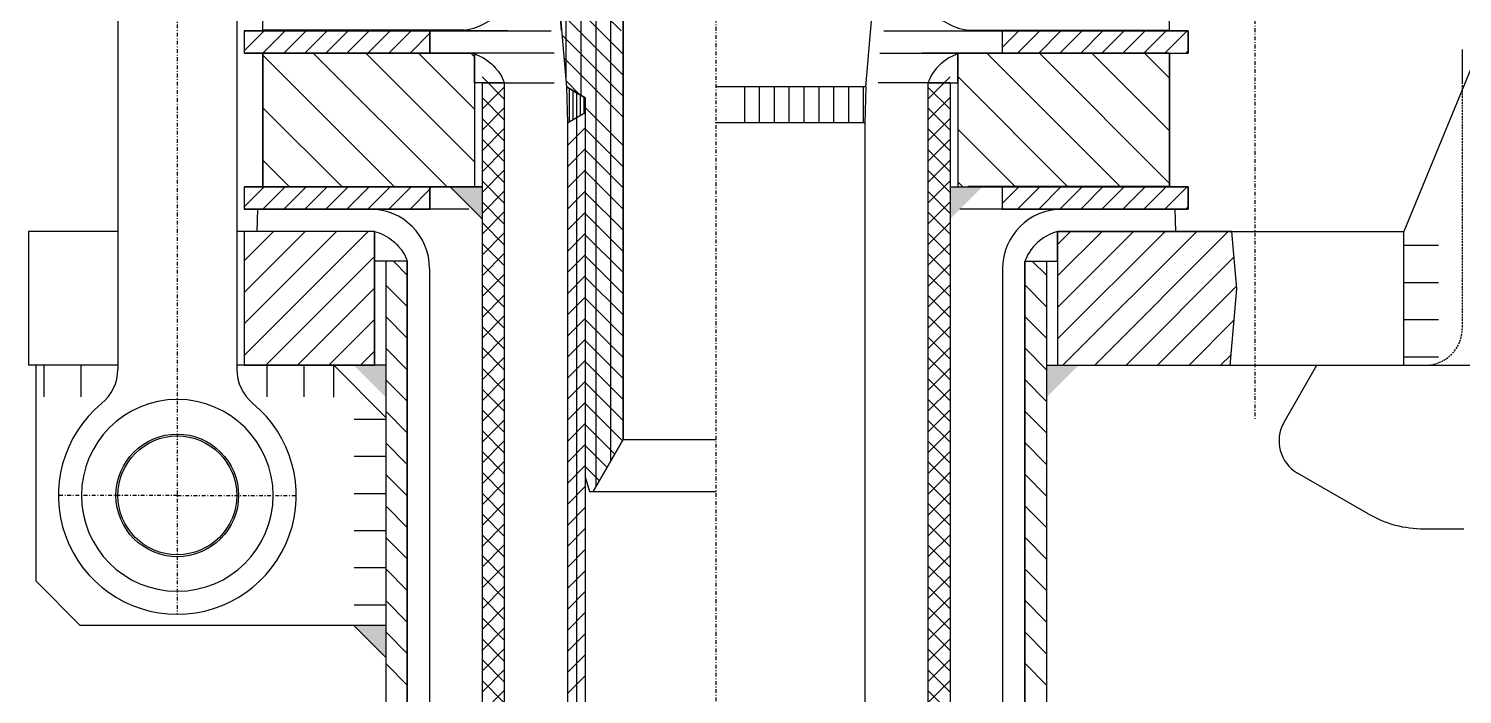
# Model space of a CAD drawing. Extents: x 77471 to 85881, y 26709 to 38599.
# Drawn here: x 80729.3 to 80922.2, y 36517.2 to 36606.7 of the extents above; entities that cross this region are included whole.
import ezdxf

# ---------------------------------------------------------------- set-up
doc = ezdxf.new("R2010")
doc.units = 0
doc.header["$MEASUREMENT"] = 0
doc.linetypes.add('DASHDOT', pattern=[1, 0.5, -0.25, 0, -0.25])
doc.linetypes.add('HIDDEN', pattern=[0.375, 0.25, -0.125])
for name, color, linetype in [('10', 7, 'CONTINUOUS'), ('21', 7, 'CONTINUOUS'), ('23', 7, 'CONTINUOUS'), ('31', 7, 'CONTINUOUS'), ('37', 7, 'CONTINUOUS'), ('49', 7, 'CONTINUOUS'), ('54', 7, 'CONTINUOUS'), ('55', 7, 'CONTINUOUS'), ('60', 7, 'CONTINUOUS')]:
    doc.layers.add(name, color=color, linetype=linetype)

msp = doc.modelspace()

# ---------------------------------------------------------------- linework, layer by layer
at = {"layer": '10', "color": 52, "linetype": 'DASHDOT'}
msp.add_line((80894.25, 36634.29), (80894.25, 36554.24), dxfattribs=at)
at = {"layer": '10', "color": 92, "linetype": 'Continuous'}
for p, q in [((80925.83, 36607.42), (80914.26, 36579.44)), ((80780.85, 36603.45), (80758.25, 36603.45)), ((80778.48, 36585.45), (80760.75, 36603.18)), ((80785.55, 36585.45), (80767.55, 36603.45)), ((80789.25, 36588.82), (80774.62, 36603.45)), ((80789.25, 36595.89), (80781.69, 36603.45)), ((80789.25, 36602.96), (80788.76, 36603.45)), ((80881.69, 36603.45), (80849.45, 36603.45)), ((80876.16, 36585.45), (80858.16, 36603.45)), ((80882.75, 36585.93), (80865.24, 36603.45)), ((80882.75, 36593), (80872.31, 36603.45)), ((80882.75, 36600.08), (80879.38, 36603.45)), ((80793.25, 36599.45), (80789.25, 36599.45)), ((80869.09, 36585.45), (80854.25, 36600.29)), ((80771.41, 36585.45), (80760.75, 36596.11)), ((80862.02, 36585.45), (80854.25, 36593.22)), ((80764.34, 36585.45), (80760.75, 36589.04)), ((80854.95, 36585.45), (80854.25, 36586.15)), ((80790.25, 36581.16), (80785.96, 36585.45)), ((80780.85, 36582.45), (80758.25, 36582.45)), ((80760.02, 36582.45), (80759.94, 36579.45)), ((80885.25, 36582.45), (80854.52, 36582.45)), ((80883.49, 36582.45), (80883.56, 36579.45)), ((80729.25, 36579.45), (80729.25, 36561.45)), ((80741.25, 36579.45), (80729.25, 36579.45)), ((80775.8, 36579.45), (80757.25, 36579.45)), ((80758.25, 36575.5), (80762.2, 36579.45)), ((80758.25, 36571.26), (80766.44, 36579.45)), ((80758.25, 36567.02), (80770.68, 36579.45)), ((80758.25, 36562.78), (80774.92, 36579.45)), ((80775.8, 36579.45), (80775.8, 36561.45)), ((80867.7, 36569.24), (80877.92, 36579.46)), ((80867.7, 36564.99), (80882.17, 36579.46)), ((80867.7, 36579.45), (80914.25, 36579.45)), ((80867.7, 36579.45), (80867.7, 36561.45)), ((80867.7, 36577.72), (80869.43, 36579.45)), ((80867.7, 36573.48), (80873.68, 36579.45)), ((80868.4, 36561.45), (80886.41, 36579.46)), ((80872.64, 36561.44), (80890.66, 36579.46)), ((80914.25, 36579.45), (80914.25, 36561.45)), ((80761.17, 36561.45), (80775.8, 36576.08)), ((80876.87, 36561.44), (80891.43, 36575.99)), ((80918.96, 36577.56), (80914.25, 36577.56)), ((80780.2, 36575.45), (80775.8, 36575.45)), ((80777.3, 36575.45), (80777.3, 36463.45)), ((80780.2, 36575.45), (80780.2, 36463.45)), ((80783.2, 36574.46), (80783.2, 36463.45)), ((80860.3, 36574.46), (80860.3, 36463.45)), ((80863.3, 36575.45), (80863.3, 36463.45)), ((80863.3, 36575.45), (80867.7, 36575.45)), ((80866.2, 36575.45), (80866.2, 36463.45)), ((80918.96, 36572.56), (80914.25, 36572.56)), ((80765.41, 36561.45), (80775.8, 36571.84)), ((80881.11, 36561.43), (80891.76, 36572.08)), ((80769.65, 36561.45), (80775.8, 36567.6)), ((80885.35, 36561.43), (80891.43, 36567.51)), ((80918.96, 36567.56), (80914.25, 36567.56)), ((80773.9, 36561.45), (80775.8, 36563.36)), ((80889.58, 36561.42), (80891.04, 36562.88)), ((80918.96, 36562.56), (80914.25, 36562.56)), ((80741.25, 36561.45), (80729.25, 36561.45)), ((80730.2, 36561.45), (80730.2, 36532.45)), ((80731.32, 36557.21), (80731.32, 36561.45)), ((80736.32, 36557.21), (80736.32, 36561.45)), ((80777.3, 36561.45), (80757.25, 36561.45)), ((80761.32, 36557.21), (80761.32, 36561.45)), ((80766.32, 36557.21), (80766.32, 36561.45)), ((80777.3, 36554.45), (80770.3, 36561.45)), ((80770.33, 36557.15), (80770.33, 36561.39)), ((80866.2, 36561.45), (80943.75, 36561.45)), ((80777.3, 36554.18), (80773.06, 36554.18)), ((80777.3, 36549.18), (80773.06, 36549.18)), ((80777.3, 36544.18), (80773.06, 36544.18)), ((80777.3, 36539.18), (80773.06, 36539.18)), ((80777.3, 36534.18), (80773.06, 36534.18)), ((80736.2, 36526.45), (80730.2, 36532.45)), ((80777.3, 36529.18), (80773.06, 36529.18)), ((80777.3, 36526.45), (80736.2, 36526.45)), ((80777.3, 36522.16), (80773.01, 36526.45))]:
    msp.add_line(p, q, dxfattribs=at)
at = {"layer": '10', "color": 3, "linetype": 'Continuous'}
for p, q in [((80758.25, 36606.45), (80758.25, 36603.45)), ((80758.25, 36603.77), (80760.93, 36606.45)), ((80758.25, 36606.45), (80799.57, 36606.45)), ((80758.99, 36606.45), (80794.95, 36606.45)), ((80760.76, 36603.45), (80763.76, 36606.45)), ((80763.59, 36603.45), (80766.59, 36606.45)), ((80766.42, 36603.45), (80769.42, 36606.45)), ((80769.25, 36603.45), (80772.25, 36606.45)), ((80772.07, 36603.45), (80775.07, 36606.45)), ((80774.9, 36603.45), (80777.9, 36606.45)), ((80777.73, 36603.45), (80780.73, 36606.45)), ((80780.56, 36603.45), (80783.25, 36606.14)), ((80783.25, 36606.45), (80783.25, 36603.45)), ((80844.31, 36606.45), (80880.99, 36606.45)), ((80848.72, 36606.45), (80885.25, 36606.45)), ((80860.25, 36606.45), (80860.25, 36603.45)), ((80860.25, 36604.21), (80862.49, 36606.45)), ((80862.32, 36603.45), (80865.32, 36606.45)), ((80865.15, 36603.45), (80868.15, 36606.45)), ((80867.98, 36603.45), (80870.98, 36606.45)), ((80870.8, 36603.45), (80873.8, 36606.45)), ((80873.63, 36603.45), (80876.63, 36606.45)), ((80876.46, 36603.45), (80879.46, 36606.45)), ((80879.29, 36603.45), (80882.29, 36606.45)), ((80882.12, 36603.45), (80885.12, 36606.45)), ((80885.25, 36606.45), (80885.25, 36603.45)), ((80799.96, 36603.45), (80758.25, 36603.45)), ((80760.75, 36603.45), (80760.75, 36585.45)), ((80793.16, 36603.45), (80760.75, 36603.45)), ((80789.25, 36603.45), (80789.25, 36585.45)), ((80843.78, 36603.45), (80882.75, 36603.45)), ((80847.67, 36603.45), (80885.25, 36603.45)), ((80854.25, 36603.45), (80854.25, 36585.45)), ((80882.75, 36603.45), (80882.75, 36585.45)), ((80884.95, 36603.45), (80885.25, 36603.75)), ((80793.25, 36597.26), (80790.25, 36600.26)), ((80790.25, 36599.45), (80799.96, 36599.45)), ((80790.25, 36599.45), (80790.25, 35059.06)), ((80793.25, 36599.45), (80793.25, 36332.21)), ((80853.25, 36599.45), (80843.55, 36599.45)), ((80850.25, 36597.26), (80853.25, 36600.26)), ((80850.25, 36599.45), (80850.25, 36330.11)), ((80853.25, 36599.45), (80853.25, 35059.92)), ((80790.25, 36595.89), (80793.25, 36598.89)), ((80793.25, 36594.46), (80790.25, 36597.46)), ((80853.25, 36595.89), (80850.25, 36598.89)), ((80850.25, 36594.46), (80853.25, 36597.46)), ((80790.25, 36593.09), (80793.25, 36596.09)), ((80853.25, 36593.09), (80850.25, 36596.09)), ((80793.25, 36591.66), (80790.25, 36594.66)), ((80850.25, 36591.66), (80853.25, 36594.66)), ((80790.25, 36590.29), (80793.25, 36593.29)), ((80793.25, 36588.86), (80790.25, 36591.86)), ((80853.25, 36590.29), (80850.25, 36593.29)), ((80850.25, 36588.86), (80853.25, 36591.86)), ((80790.25, 36587.49), (80793.25, 36590.49)), ((80853.25, 36587.49), (80850.25, 36590.49)), ((80793.25, 36586.06), (80790.25, 36589.06)), ((80790.25, 36584.69), (80793.25, 36587.69)), ((80850.25, 36586.06), (80853.25, 36589.06)), ((80853.25, 36584.69), (80850.25, 36587.69)), ((80793.25, 36583.26), (80790.25, 36586.26)), ((80850.25, 36583.26), (80853.25, 36586.26)), ((80758.25, 36585.45), (80758.25, 36582.45)), ((80758.25, 36582.77), (80760.93, 36585.45)), ((80758.25, 36585.45), (80790.25, 36585.45)), ((80758.99, 36585.45), (80789.77, 36585.45)), ((80760.76, 36582.45), (80763.76, 36585.45)), ((80763.59, 36582.45), (80766.59, 36585.45)), ((80766.42, 36582.45), (80769.42, 36585.45)), ((80769.25, 36582.45), (80772.25, 36585.45)), ((80772.07, 36582.45), (80775.07, 36585.45)), ((80774.9, 36582.45), (80777.9, 36585.45)), ((80777.73, 36582.45), (80780.73, 36585.45)), ((80780.56, 36582.45), (80783.25, 36585.14)), ((80783.25, 36585.45), (80783.25, 36582.45)), ((80790.25, 36581.89), (80793.25, 36584.89)), ((80853.25, 36581.89), (80850.25, 36584.89)), ((80853.25, 36585.45), (80885.25, 36585.45)), ((80853.25, 36585.45), (80880.99, 36585.45)), ((80860.25, 36585.45), (80860.25, 36582.45)), ((80860.25, 36583.21), (80862.49, 36585.45)), ((80862.32, 36582.45), (80865.32, 36585.45)), ((80865.15, 36582.45), (80868.15, 36585.45)), ((80867.98, 36582.45), (80870.98, 36585.45)), ((80870.8, 36582.45), (80873.8, 36585.45)), ((80873.63, 36582.45), (80876.63, 36585.45)), ((80876.46, 36582.45), (80879.46, 36585.45)), ((80879.29, 36582.45), (80882.29, 36585.45)), ((80882.12, 36582.45), (80885.12, 36585.45)), ((80885.25, 36585.45), (80885.25, 36582.45)), ((80788.47, 36582.45), (80758.25, 36582.45)), ((80793.25, 36580.46), (80790.25, 36583.46)), ((80790.25, 36579.09), (80793.25, 36582.09)), ((80850.25, 36580.46), (80853.25, 36583.46)), ((80853.25, 36579.09), (80850.25, 36582.09)), ((80884.95, 36582.45), (80885.25, 36582.75)), ((80793.25, 36577.66), (80790.25, 36580.66)), ((80850.25, 36577.66), (80853.25, 36580.66)), ((80790.25, 36576.29), (80793.25, 36579.29)), ((80853.25, 36576.29), (80850.25, 36579.29)), ((80793.25, 36574.86), (80790.25, 36577.86)), ((80790.25, 36573.49), (80793.25, 36576.49)), ((80850.25, 36574.86), (80853.25, 36577.86)), ((80853.25, 36573.49), (80850.25, 36576.49)), ((80780.2, 36573.58), (80778.33, 36575.45)), ((80793.25, 36572.06), (80790.25, 36575.06)), ((80850.25, 36572.06), (80853.25, 36575.06)), ((80866.21, 36573.56), (80864.34, 36575.43)), ((80780.2, 36569.34), (80777.3, 36572.24)), ((80790.25, 36570.69), (80793.25, 36573.69)), ((80793.25, 36569.26), (80790.25, 36572.26)), ((80853.25, 36570.69), (80850.25, 36573.69)), ((80850.25, 36569.26), (80853.25, 36572.26)), ((80866.21, 36569.32), (80863.31, 36572.22)), ((80790.25, 36567.89), (80793.25, 36570.89)), ((80853.25, 36567.89), (80850.25, 36570.89)), ((80793.25, 36566.46), (80790.25, 36569.46)), ((80850.25, 36566.46), (80853.25, 36569.46)), ((80780.2, 36565.1), (80777.3, 36568)), ((80790.25, 36565.09), (80793.25, 36568.09)), ((80793.25, 36563.66), (80790.25, 36566.66)), ((80853.25, 36565.09), (80850.25, 36568.09)), ((80850.25, 36563.66), (80853.25, 36566.66)), ((80866.21, 36565.08), (80863.31, 36567.98)), ((80790.25, 36562.29), (80793.25, 36565.29)), ((80853.25, 36562.29), (80850.25, 36565.29)), ((80780.2, 36560.85), (80777.3, 36563.75)), ((80793.25, 36560.86), (80790.25, 36563.86)), ((80790.25, 36559.49), (80793.25, 36562.49)), ((80850.25, 36560.86), (80853.25, 36563.86)), ((80853.25, 36559.49), (80850.25, 36562.49)), ((80866.21, 36560.83), (80863.31, 36563.74)), ((80793.25, 36558.06), (80790.25, 36561.06)), ((80850.25, 36558.06), (80853.25, 36561.06)), ((80780.2, 36556.61), (80777.3, 36559.51)), ((80790.25, 36556.69), (80793.25, 36559.69)), ((80853.25, 36556.69), (80850.25, 36559.69)), ((80866.21, 36556.59), (80863.31, 36559.49)), ((80793.25, 36555.26), (80790.25, 36558.26)), ((80790.25, 36553.89), (80793.25, 36556.89)), ((80850.25, 36555.26), (80853.25, 36558.26)), ((80853.25, 36553.89), (80850.25, 36556.89)), ((80780.2, 36552.37), (80777.3, 36555.27)), ((80793.25, 36552.46), (80790.25, 36555.46)), ((80850.25, 36552.46), (80853.25, 36555.46)), ((80866.21, 36552.35), (80863.31, 36555.25)), ((80790.25, 36551.09), (80793.25, 36554.09)), ((80853.25, 36551.09), (80850.25, 36554.09)), ((80780.2, 36548.12), (80777.3, 36551.03)), ((80793.25, 36549.66), (80790.25, 36552.66)), ((80790.25, 36548.29), (80793.25, 36551.29)), ((80850.25, 36549.66), (80853.25, 36552.66)), ((80853.25, 36548.29), (80850.25, 36551.29)), ((80866.21, 36548.11), (80863.31, 36551.01)), ((80793.25, 36546.86), (80790.25, 36549.86)), ((80850.25, 36546.86), (80853.25, 36549.86)), ((80790.25, 36545.49), (80793.25, 36548.49)), ((80793.25, 36544.06), (80790.25, 36547.06)), ((80853.25, 36545.49), (80850.25, 36548.49)), ((80850.25, 36544.06), (80853.25, 36547.06)), ((80780.2, 36543.88), (80777.3, 36546.78)), ((80790.25, 36542.69), (80793.25, 36545.69)), ((80853.25, 36542.69), (80850.25, 36545.69)), ((80866.21, 36543.86), (80863.31, 36546.76)), ((80793.25, 36541.26), (80790.25, 36544.26)), ((80850.25, 36541.26), (80853.25, 36544.26)), ((80780.2, 36539.64), (80777.3, 36542.54)), ((80790.25, 36539.89), (80793.25, 36542.89)), ((80793.25, 36538.46), (80790.25, 36541.46)), ((80853.25, 36539.89), (80850.25, 36542.89)), ((80850.25, 36538.46), (80853.25, 36541.46)), ((80866.21, 36539.62), (80863.31, 36542.52)), ((80790.25, 36537.09), (80793.25, 36540.09)), ((80853.25, 36537.09), (80850.25, 36540.09)), ((80780.2, 36535.4), (80777.3, 36538.3)), ((80793.25, 36535.66), (80790.25, 36538.66)), ((80850.25, 36535.66), (80853.25, 36538.66)), ((80866.21, 36535.38), (80863.31, 36538.28)), ((80790.25, 36534.29), (80793.25, 36537.29)), ((80793.25, 36532.86), (80790.25, 36535.86)), ((80853.25, 36534.29), (80850.25, 36537.29)), ((80850.25, 36532.86), (80853.25, 36535.86)), ((80780.2, 36531.15), (80777.3, 36534.06)), ((80790.25, 36531.49), (80793.25, 36534.49)), ((80853.25, 36531.49), (80850.25, 36534.49)), ((80866.21, 36531.14), (80863.31, 36534.04)), ((80793.25, 36530.06), (80790.25, 36533.06)), ((80790.25, 36528.69), (80793.25, 36531.69)), ((80850.25, 36530.06), (80853.25, 36533.06)), ((80853.25, 36528.69), (80850.25, 36531.69)), ((80780.2, 36526.91), (80777.3, 36529.81)), ((80793.25, 36527.26), (80790.25, 36530.26)), ((80850.25, 36527.26), (80853.25, 36530.26)), ((80866.21, 36526.89), (80863.31, 36529.79)), ((80790.25, 36525.89), (80793.25, 36528.89)), ((80853.25, 36525.89), (80850.25, 36528.89)), ((80793.25, 36524.46), (80790.25, 36527.46)), ((80790.25, 36523.09), (80793.25, 36526.09)), ((80850.25, 36524.46), (80853.25, 36527.46)), ((80853.25, 36523.09), (80850.25, 36526.09)), ((80780.2, 36522.67), (80777.3, 36525.57)), ((80793.25, 36521.66), (80790.25, 36524.66)), ((80850.25, 36521.66), (80853.25, 36524.66)), ((80866.21, 36522.65), (80863.31, 36525.55)), ((80790.25, 36520.29), (80793.25, 36523.29)), ((80853.25, 36520.29), (80850.25, 36523.29)), ((80780.2, 36518.43), (80777.3, 36521.33)), ((80793.25, 36518.86), (80790.25, 36521.86)), ((80790.25, 36517.49), (80793.25, 36520.49)), ((80850.25, 36518.86), (80853.25, 36521.86)), ((80853.25, 36517.49), (80850.25, 36520.49)), ((80866.21, 36518.41), (80863.31, 36521.31)), ((80793.25, 36516.06), (80790.25, 36519.06)), ((80850.25, 36516.06), (80853.25, 36519.06)), ((80790.25, 36514.69), (80793.25, 36517.69)), ((80853.25, 36514.69), (80850.25, 36517.69))]:
    msp.add_line(p, q, dxfattribs=at)
for points in [[(80758.25, 36603.45), (80783.25, 36603.45), (80783.25, 36606.45), (80758.25, 36606.45)], [(80860.25, 36603.45), (80885.25, 36603.45), (80885.25, 36606.45), (80860.25, 36606.45)], [(80789.25, 36599.45), (80789.25, 36603.45), (80789.47, 36603.26), (80789.96, 36603.05), (80790.45, 36602.8), (80790.77, 36602.6), (80791.13, 36602.34), (80791.51, 36602.03), (80791.79, 36601.76), (80792.08, 36601.45), (80792.41, 36601.04), (80792.64, 36600.69), (80792.85, 36600.35), (80793.1, 36599.82), (80793.18, 36599.64), (80793.25, 36599.45)], [(80854.27, 36599.44), (80854.25, 36603.45), (80854.03, 36603.26), (80853.54, 36603.05), (80853.05, 36602.8), (80852.73, 36602.6), (80852.37, 36602.34), (80851.99, 36602.03), (80851.71, 36601.76), (80851.42, 36601.45), (80851.09, 36601.04), (80850.86, 36600.69), (80850.65, 36600.35), (80850.4, 36599.82), (80850.32, 36599.64), (80850.25, 36599.45)], [(80758.25, 36582.45), (80783.25, 36582.45), (80783.25, 36585.45), (80758.25, 36585.45)], [(80860.25, 36582.45), (80885.25, 36582.45), (80885.25, 36585.45), (80860.25, 36585.45)], [(80758.25, 36561.45), (80775.8, 36561.45), (80775.8, 36579.45), (80758.25, 36579.45)], [(80775.8, 36575.45), (80775.8, 36579.45), (80776.42, 36579.26), (80776.91, 36579.05), (80777.4, 36578.8), (80777.72, 36578.6), (80778.08, 36578.34), (80778.46, 36578.03), (80778.74, 36577.76), (80779.03, 36577.45), (80779.36, 36577.04), (80779.59, 36576.69), (80779.8, 36576.35), (80780.05, 36575.82), (80780.13, 36575.64), (80780.2, 36575.45)], [(80867.7, 36575.45), (80867.7, 36579.45), (80867.08, 36579.26), (80866.59, 36579.05), (80866.1, 36578.8), (80865.78, 36578.6), (80865.42, 36578.34), (80865.04, 36578.03), (80864.76, 36577.76), (80864.47, 36577.45), (80864.14, 36577.04), (80863.91, 36576.69), (80863.7, 36576.35), (80863.45, 36575.82), (80863.37, 36575.64), (80863.3, 36575.45)], [(80780.2, 36575.45), (80777.3, 36575.45), (80777.3, 36463.45), (80780.2, 36463.45)], [(80863.3, 36575.45), (80866.2, 36575.45), (80866.2, 36463.45), (80863.3, 36463.45)]]:
    msp.add_lwpolyline(points, close=True, dxfattribs=at)
at = {"layer": '10', "color": 92, "linetype": 'Continuous'}
for points in [[(80760.75, 36603.45), (80789.25, 36603.45), (80789.25, 36585.45), (80760.75, 36585.45)], [(80882.75, 36603.45), (80854.25, 36603.45), (80854.25, 36585.45), (80882.75, 36585.45)], [(80867.7, 36579.45), (80867.7, 36561.45), (80890.92, 36561.42), (80891.79, 36571.73), (80891.13, 36579.46)]]:
    msp.add_lwpolyline(points, close=True, dxfattribs=at)
msp.add_circle((80749.25, 36543.95), 8.25, dxfattribs=at)
at = {"layer": '10', "color": 3, "linetype": 'Continuous'}
for points in [[(80790.25, 36581.16), (80785.96, 36585.45), (80790.25, 36585.45)], [(80853.25, 36581.16), (80857.54, 36585.45), (80853.25, 36585.45)], [(80777.3, 36557.16), (80773.01, 36561.45), (80777.3, 36561.45)], [(80866.2, 36557.16), (80870.49, 36561.45), (80866.2, 36561.45)], [(80777.3, 36522.16), (80773.01, 36526.45), (80777.3, 36526.45)]]:
    msp.add_solid(points, dxfattribs=at)
at = {"layer": '21', "color": 22, "linetype": 'Continuous'}
for p, q in [((80801.59, 36599.77), (80801.59, 36745.45)), ((80803.59, 36597.79), (80803.59, 36745.45)), ((80805.59, 36606.45), (80805.59, 36720.45)), ((80805.59, 36545.1), (80805.59, 36720.45)), ((80807.59, 36606.45), (80807.59, 36720.45)), ((80807.59, 36548.57), (80807.59, 36720.45)), ((80808.95, 36606.45), (80800.2, 36615.2)), ((80809.25, 36603.32), (80800.47, 36612.1)), ((80809.25, 36600.49), (80800.74, 36609)), ((80809.25, 36597.67), (80801.01, 36605.9)), ((80809.25, 36594.84), (80801.28, 36602.81)), ((80803.34, 36597.92), (80801.55, 36599.71)), ((80809.25, 36591.02), (80804.15, 36596.12)), ((80804.15, 36593.42), (80801.75, 36591.02)), ((80802.94, 36594.75), (80802.94, 36335.78)), ((80809.25, 36588.17), (80804.15, 36593.27)), ((80804.15, 36590.57), (80801.75, 36588.17)), ((80809.25, 36585.32), (80804.15, 36590.42)), ((80804.15, 36587.72), (80801.75, 36585.32)), ((80809.25, 36582.47), (80804.15, 36587.57)), ((80804.15, 36584.87), (80801.75, 36582.47)), ((80809.25, 36579.62), (80804.15, 36584.72)), ((80804.15, 36582.02), (80801.75, 36579.62)), ((80809.25, 36576.77), (80804.15, 36581.87)), ((80804.15, 36579.17), (80801.75, 36576.77)), ((80809.25, 36573.92), (80804.15, 36579.02)), ((80804.15, 36576.32), (80801.75, 36573.92)), ((80809.25, 36571.07), (80804.15, 36576.17)), ((80804.15, 36573.47), (80801.75, 36571.07)), ((80809.25, 36568.22), (80804.15, 36573.32)), ((80804.15, 36570.62), (80801.75, 36568.22)), ((80809.25, 36565.37), (80804.15, 36570.47)), ((80804.15, 36567.77), (80801.75, 36565.37)), ((80809.25, 36562.52), (80804.15, 36567.62)), ((80804.15, 36564.94), (80801.75, 36562.54)), ((80809.25, 36559.69), (80804.15, 36564.79)), ((80804.15, 36562.11), (80801.75, 36559.71)), ((80809.25, 36556.87), (80804.15, 36561.97)), ((80804.15, 36559.28), (80801.75, 36556.88)), ((80809.25, 36554.04), (80804.15, 36559.14)), ((80804.15, 36556.45), (80801.75, 36554.05)), ((80809.16, 36551.3), (80804.15, 36556.31)), ((80804.15, 36553.62), (80801.75, 36551.22)), ((80808.13, 36549.5), (80804.15, 36553.48)), ((80804.15, 36550.79), (80801.75, 36548.39)), ((80807.09, 36547.71), (80804.15, 36550.65)), ((80804.15, 36547.97), (80801.75, 36545.57)), ((80806.06, 36545.92), (80804.15, 36547.82)), ((80804.15, 36545.14), (80801.75, 36542.74)), ((80804.7, 36544.45), (80804.68, 36544.46)), ((80804.15, 36542.31), (80801.75, 36539.91)), ((80804.15, 36539.48), (80801.75, 36537.08)), ((80804.15, 36536.65), (80801.75, 36534.25)), ((80804.15, 36533.82), (80801.75, 36531.42)), ((80804.15, 36531), (80801.75, 36528.6)), ((80804.15, 36528.17), (80801.75, 36525.77)), ((80804.15, 36525.34), (80801.75, 36522.94)), ((80804.15, 36522.51), (80801.75, 36520.11)), ((80804.15, 36519.68), (80801.75, 36517.28))]:
    msp.add_line(p, q, dxfattribs=at)
msp.add_lwpolyline([(80796.85, 36653.46), (80801.62, 36598.91), (80801.62, 36598.91), (80804.15, 36597.45), (80804.15, 36597.45), (80804.15, 36546.45), (80804.15, 36546.45), (80804.69, 36544.45), (80804.69, 36544.45), (80805.21, 36544.45), (80805.21, 36544.45), (80809.25, 36551.45), (80809.25, 36551.45), (80809.25, 36720.45)], dxfattribs=at)
at = {"layer": '23', "color": 92, "linetype": 'Continuous'}
msp.add_line((80922.15, 36603.95), (80922.15, 36599.3), dxfattribs=at)
at = {"layer": '23', "color": 3, "linetype": 'HIDDEN'}
msp.add_line((80922.15, 36599.14), (80922.15, 36566.44), dxfattribs=at)
at = {"layer": '23', "color": 52, "linetype": 'DASHDOT'}
for q in [(80741.25, 36543.95), (80757.25, 36543.95)]:
    msp.add_line((80749.25, 36543.95), q, dxfattribs=at)
at = {"layer": '23', "color": 92, "linetype": 'Continuous'}
msp.add_circle((80749.25, 36543.95), 8, dxfattribs=at)
msp.add_circle((80749.25, 36543.95), 8, dxfattribs=at)
at = {"layer": '23', "color": 3, "linetype": 'HIDDEN'}
msp.add_arc((80917.15, 36566.45), 5, 270.3535, 359.9921, dxfattribs=at)
at = {"layer": '31', "color": 92, "linetype": 'Continuous'}
for p, q in [((80898.16, 36553.78), (80902.59, 36561.45)), ((80902.59, 36561.45), (80911.57, 36561.45)), ((80909.5, 36541.46), (80899.99, 36546.95)), ((80917, 36539.45), (80922.35, 36539.45))]:
    msp.add_line(p, q, dxfattribs=at)
at = {"layer": '31', "color": 3, "linetype": 'HIDDEN'}
msp.add_line((80910.75, 36561.45), (80917.18, 36561.45), dxfattribs=at)
at = {"layer": '31', "color": 92, "linetype": 'Continuous'}
for centre, radius, start, end in [((80902.49, 36551.28), 5, 149.9956, 239.9936), ((80917, 36554.45), 15, 239.9884, 269.9888)]:
    msp.add_arc(centre, radius, start, end, dxfattribs=at)
at = {"layer": '37', "color": 172, "linetype": 'Continuous'}
for p, q in [((80760.75, 36606.45), (80760.75, 36609.45)), ((80882.75, 36606.45), (80882.75, 36609.45)), ((80787.9, 36606.53), (80760.75, 36606.53)), ((80855.6, 36606.53), (80882.75, 36606.53)), ((80855.6, 36606.53), (80882.75, 36606.53)), ((80855.6, 36585.53), (80882.75, 36585.53))]:
    msp.add_line(p, q, dxfattribs=at)
at = {"layer": '37', "color": 92, "linetype": 'Continuous'}
for p, q in [((80793.69, 36606.45), (80760.75, 36606.45)), ((80790.25, 36585.45), (80760.75, 36585.45))]:
    msp.add_line(p, q, dxfattribs=at)
at = {"layer": '37', "color": 172, "linetype": 'Continuous'}
for centre, start, end in [((80786.75, 36614.45), 270, 0), ((80856.75, 36614.45), 180, 270)]:
    msp.add_arc(centre, 8, start, end, dxfattribs=at)
at = {"layer": '37', "color": 92, "linetype": 'Continuous'}
for centre, start, end in [((80775.2, 36574.46), 0, 90), ((80868.3, 36574.46), 90, 180)]:
    msp.add_arc(centre, 8, start, end, dxfattribs=at)
at = {"layer": '49', "color": 2, "linetype": 'DASHDOT'}
msp.add_line((80821.75, 33131.57), (80821.75, 36894.95), dxfattribs=at)
at = {"layer": '54', "color": 22, "linetype": 'Continuous'}
for p, q in [((80809.25, 36720.45), (80809.25, 36606.45)), ((80809.25, 36720.45), (80809.25, 36551.45)), ((80800.96, 36606.45), (80796.85, 36653.46)), ((80841.88, 36598.91), (80846.65, 36653.46)), ((80804.15, 36597.45), (80801.62, 36598.91)), ((80804.15, 36597.45), (80801.62, 36598.91)), ((80801.96, 36598.72), (80801.96, 36594.18)), ((80802.46, 36598.43), (80802.46, 36594.47)), ((80802.96, 36598.14), (80802.96, 36594.76)), ((80803.46, 36597.85), (80803.46, 36595.05)), ((80803.96, 36597.56), (80803.96, 36595.34)), ((80804.15, 36597.45), (80804.15, 36546.45)), ((80841.88, 36598.91), (80821.75, 36598.91)), ((80825.55, 36598.91), (80825.55, 36594.06)), ((80827.55, 36598.91), (80827.55, 36594.06)), ((80829.55, 36598.91), (80829.55, 36594.06)), ((80831.55, 36598.91), (80831.55, 36594.06)), ((80833.55, 36598.91), (80833.55, 36594.06)), ((80835.55, 36598.91), (80835.55, 36594.06)), ((80837.55, 36598.91), (80837.55, 36594.06)), ((80839.55, 36598.91), (80839.55, 36594.06)), ((80841.55, 36598.91), (80841.55, 36594.06)), ((80841.88, 36598.91), (80841.75, 36594.06)), ((80841.75, 36594.06), (80821.62, 36594.06)), ((80809.25, 36551.45), (80805.21, 36544.45)), ((80809.25, 36551.45), (80821.75, 36551.45)), ((80804.15, 36546.45), (80804.69, 36544.45)), ((80804.69, 36544.45), (80821.75, 36544.45))]:
    msp.add_line(p, q, dxfattribs=at)
msp.add_lwpolyline([(80804.15, 36595.45), (80804.15, 36597.45), (80801.62, 36598.91), (80801.62, 36598.91), (80801.75, 36594.07)], close=True, dxfattribs=at)
at = {"layer": '55', "color": 22, "linetype": 'Continuous'}
for p, q in [((80801.75, 36594.07), (80804.15, 36595.45)), ((80804.15, 36595.45), (80804.15, 36334.97)), ((80801.75, 36594.07), (80801.75, 36336.35)), ((80841.75, 36594.06), (80841.75, 36329.71))]:
    msp.add_line(p, q, dxfattribs=at)
at = {"layer": '60', "color": 2, "linetype": 'DASHDOT'}
msp.add_line((80749.25, 36691.99), (80749.25, 36527.95), dxfattribs=at)
at = {"layer": '60', "color": 92, "linetype": 'Continuous'}
for p, q in [((80741.25, 36627.45), (80741.25, 36560.92)), ((80757.25, 36627.45), (80757.25, 36560.92))]:
    msp.add_line(p, q, dxfattribs=at)
at = {"layer": '60', "color": 3, "linetype": 'Continuous'}
msp.add_line((80758.25, 36579.45), (80758.25, 36561.45), dxfattribs=at)
at = {"layer": '60', "color": 52, "linetype": 'DASHDOT'}
for q in [(80733.25, 36543.95), (80765.25, 36543.95)]:
    msp.add_line((80749.25, 36543.95), q, dxfattribs=at)
at = {"layer": '60', "color": 92, "linetype": 'Continuous'}
msp.add_circle((80749.25, 36543.95), 8, dxfattribs=at)
msp.add_circle((80749.25, 36543.95), 8, dxfattribs=at)
for centre, radius, start, end in [((80735.25, 36560.92), 6, 309.5212, 0), ((80763.25, 36560.92), 6, 180, 230.4788), ((80749.25, 36543.95), 12.9, 90, 270), ((80749.25, 36543.95), 12.9, 270, 90), ((80749.25, 36543.95), 16, 129.5212, 270), ((80749.25, 36543.95), 16, 270, 50.4788)]:
    msp.add_arc(centre, radius, start, end, dxfattribs=at)

doc.saveas('drawing.dxf')
